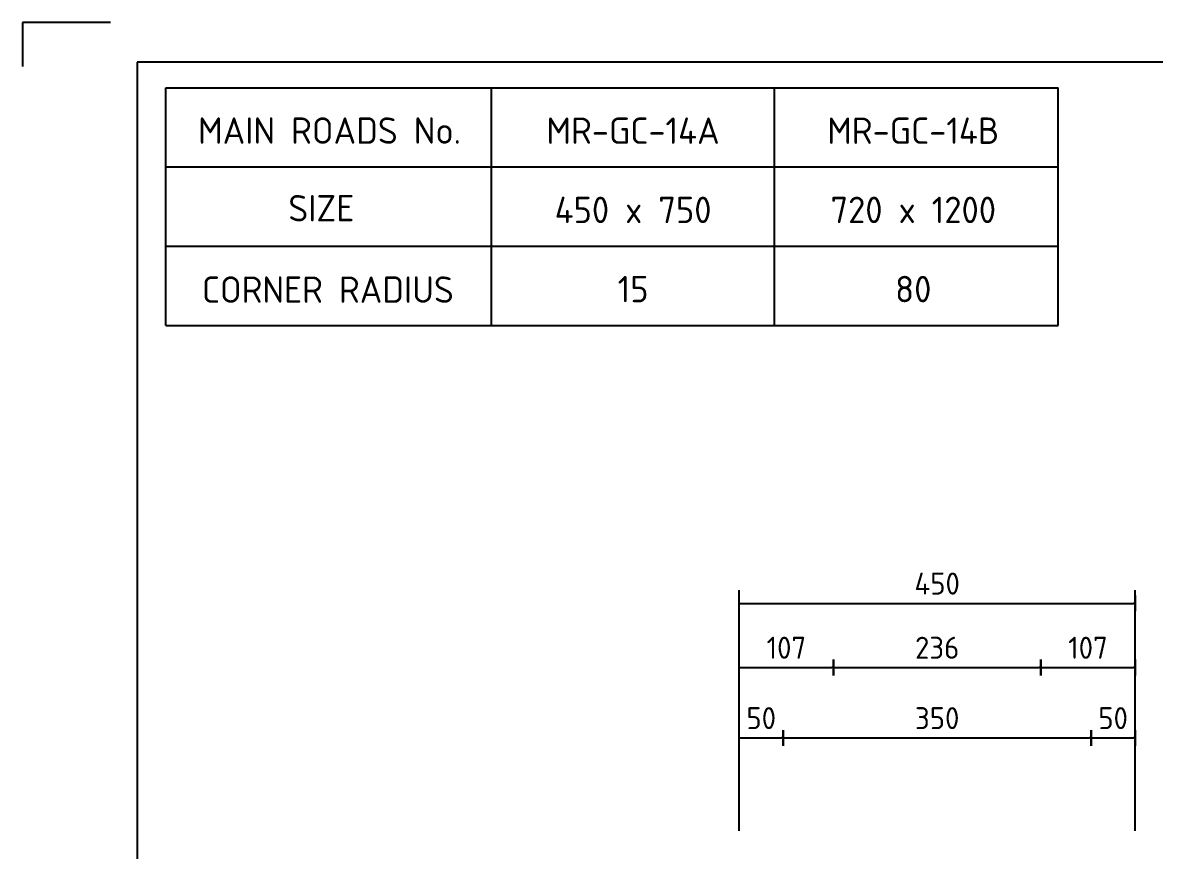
# Model space of a CAD drawing. Extents: x 0 to 420, y 0 to 297.
# Drawn here: x 0 to 128.6, y 202.9 to 297 of the extents above; entities that cross this region are included whole.
import ezdxf
from ezdxf.enums import TextEntityAlignment as Align

# ---------------------------------------------------------------- set-up
doc = ezdxf.new("R2010")
doc.units = 0
doc.header["$LTSCALE"] = 12
doc.header["$MEASUREMENT"] = 0
doc.layers.get('0').update_dxf_attribs({"linetype": 'CONTINUOUS'})
doc.layers.get('Defpoints').update_dxf_attribs({"linetype": 'CONTINUOUS'})
for name, color, linetype in [('L25', 1, 'CONTINUOUS'), ('L50', 7, 'CONTINUOUS'), ('T25', 1, 'CONTINUOUS'), ('TBLK18', 4, 'CONTINUOUS'), ('TBLK25', 1, 'CONTINUOUS'), ('TBLK35', 3, 'CONTINUOUS'), ('TBLK50', 7, 'CONTINUOUS')]:
    doc.layers.add(name, color=color, linetype=linetype)
doc.styles.add('ISO', font='iso3098b.shx')
doc.dimstyles.new('SIGNSDIM', dxfattribs={"dimtxt": 2.5, "dimasz": 0.2, "dimexe": 1.5, "dimexo": 2, "dimgap": 1, "dimtad": 1, "dimtoh": 1, "dimdec": 3, "dimlfac": 10, "dimrnd": 1, "dimdsep": 46, "dimtxsty": 'ISO', "dimblk": 'SGNDIM', "dimcen": 0.09, "dimse2": 1, "dimclrd": 256, "dimclre": 256, "dimclrt": 256, "dimadec": 0, "dimazin": 0, "dimtfac": 1, "dimtdec": 3, "dimtix": 1, "dimtmove": 2, "dimatfit": 3, "dimldrblk": 'SGNDIM', "dimfxl": 1, "dimtolj": 1, "dimarcsym": 0})

# ---------------------------------------------------------------- blocks, each defined once
blk = doc.blocks.new('A3BBLK')
at = {"layer": 'TBLK25'}
for p, q in [((10, 297), (0, 297)), ((0, 297), (0, 292))]:
    blk.add_line(p, q, dxfattribs=at)
at = {"layer": 'TBLK50'}
for p, q in [((415.5, 292.5), (13, 292.5)), ((13, 292.5), (13, 4.5))]:
    blk.add_line(p, q, dxfattribs=at)
blk = doc.blocks.new('a3_in_vtblk std dwg')
blk.add_blockref('A3BBLK', (0, 0))
at = {"layer": 'TBLK18', "style": 'ISO'}
blk.add_attdef('MR_DIRECTORATE', text='', height=1.5, dxfattribs=at).set_placement((381.5, 68.12), align=Align.CENTER)
for tag, p in [('STREET_NAME', (355.51, 62.1)), ('SUBURB_POSTCODE', (388.49, 62.1)), ('TELEPHONE_NO.', (368.31, 59.84)), ('FAX_NO.', (393.56, 59.84))]:
    blk.add_attdef(tag, p, '', height=1.5, dxfattribs=at)
at = {"layer": 'TBLK25', "style": 'ISO'}
for tag, height, p in [('MR_BRANCH', 2, (381.5, 65.2)), ('ROAD_SECTION', 1.75, (384.5, 29.16)), ('SLK', 1.75, (384.5, 26.11)), ('CHAINAGE', 1.75, (384.5, 19.21))]:
    blk.add_attdef(tag, text='', height=height, dxfattribs=at).set_placement(p, align=Align.CENTER)
for tag, p, height in [('FILE_NUMBER', (371.77, 54.24), 2.5), ('DESIGNED_/_DRAWN', (371.77, 49.49), 2), ('VERIFIED', (371.77, 44.49), 2), ('APPROVED', (371.77, 39.49), 2), ('LOCAL_AUTHORITY', (370.48, 16.73), 1.25)]:
    blk.add_attdef(tag, p, '', height=height, dxfattribs=at)
at = {"layer": 'TBLK35', "style": 'ISO', "width": 0.9}
for tag, p in [('ROAD_PROJECT&NUMBER', (384.5, 32.23)), ('DRAWING_DESCRIPTION', (384.5, 22.29))]:
    blk.add_attdef(tag, text='', height=2.5, dxfattribs=at).set_placement(p, align=Align.CENTER)
at = {"layer": 'TBLK50', "style": 'ISO'}
blk.add_attdef('MRWA_DRG_NUMBER', (356.29, 6.08), '', height=5, dxfattribs=at)
blk = doc.blocks.new('SGNDIM')
for p, q in [((0, 0), (-1, 0)), ((0, 4.5), (0, -4.5))]:
    blk.add_line(p, q)
blk = doc.blocks.new('*D32')
at = {"layer": 'Defpoints', "color": 0, "transparency": 16777216}
for p in [(126.45, 231.01), (81.45, 203.17), (126.45, 203.17)]:
    blk.add_point(p, dxfattribs=at)
at = {"layer": 'L25', "lineweight": -2, "transparency": 16777216}
for p, q in [((81.45, 205.17), (81.45, 232.51)), ((126.45, 205.17), (126.45, 232.51)), ((81.65, 231.01), (126.25, 231.01))]:
    blk.add_line(p, q, dxfattribs=at)
at = {"layer": 'L25', "lineweight": -2, "transparency": 16777216, "xscale": 0.2, "yscale": 0.2, "zscale": 0.2, "rotation": 180}
blk.add_blockref('SGNDIM', (81.45, 231.01), dxfattribs=at)
at = {"layer": 'L25', "lineweight": -2, "transparency": 16777216, "xscale": 0.2, "yscale": 0.2, "zscale": 0.2}
blk.add_blockref('SGNDIM', (126.45, 231.01), dxfattribs=at)
at = {"layer": 'L25', "transparency": 16777216, "insert": (103.95, 233.26), "char_height": 2.5, "attachment_point": 5, "style": 'ISO'}
blk.add_mtext('\\A1;450', dxfattribs=at)
blk = doc.blocks.new('*D9')
at = {"layer": 'Defpoints', "color": 0, "transparency": 16777216}
for p in [(81.45, 223.72), (92.17, 223.72), (92.17, 223.72)]:
    blk.add_point(p, dxfattribs=at)
at = {"layer": 'L25', "lineweight": -2, "transparency": 16777216}
blk.add_line((81.65, 223.72), (91.97, 223.72), dxfattribs=at)
at = {"layer": 'L25', "lineweight": -2, "transparency": 16777216, "xscale": 0.2, "yscale": 0.2, "zscale": 0.2, "rotation": 180}
blk.add_blockref('SGNDIM', (81.45, 223.72), dxfattribs=at)
at = {"layer": 'L25', "lineweight": -2, "transparency": 16777216, "xscale": 0.2, "yscale": 0.2, "zscale": 0.2}
blk.add_blockref('SGNDIM', (92.17, 223.72), dxfattribs=at)
at = {"layer": 'L25', "transparency": 16777216, "insert": (86.81, 225.97), "char_height": 2.5, "attachment_point": 5, "style": 'ISO'}
blk.add_mtext('\\A1;107', dxfattribs=at)
blk = doc.blocks.new('*D10')
at = {"layer": 'Defpoints', "color": 0, "transparency": 16777216}
for p in [(92.17, 223.72), (115.73, 223.72), (115.73, 223.72)]:
    blk.add_point(p, dxfattribs=at)
at = {"layer": 'L25', "lineweight": -2, "transparency": 16777216}
blk.add_line((92.37, 223.72), (115.53, 223.72), dxfattribs=at)
at = {"layer": 'L25', "lineweight": -2, "transparency": 16777216, "xscale": 0.2, "yscale": 0.2, "zscale": 0.2, "rotation": 180}
blk.add_blockref('SGNDIM', (92.17, 223.72), dxfattribs=at)
at = {"layer": 'L25', "lineweight": -2, "transparency": 16777216, "xscale": 0.2, "yscale": 0.2, "zscale": 0.2}
blk.add_blockref('SGNDIM', (115.73, 223.72), dxfattribs=at)
at = {"layer": 'L25', "transparency": 16777216, "insert": (103.95, 225.97), "char_height": 2.5, "attachment_point": 5, "style": 'ISO'}
blk.add_mtext('\\A1;236', dxfattribs=at)
blk = doc.blocks.new('*D11')
at = {"layer": 'Defpoints', "color": 0, "transparency": 16777216}
for p in [(115.73, 223.72), (126.45, 223.72), (126.45, 223.72)]:
    blk.add_point(p, dxfattribs=at)
at = {"layer": 'L25', "lineweight": -2, "transparency": 16777216}
blk.add_line((115.93, 223.72), (126.25, 223.72), dxfattribs=at)
at = {"layer": 'L25', "lineweight": -2, "transparency": 16777216, "xscale": 0.2, "yscale": 0.2, "zscale": 0.2, "rotation": 180}
blk.add_blockref('SGNDIM', (115.73, 223.72), dxfattribs=at)
at = {"layer": 'L25', "lineweight": -2, "transparency": 16777216, "xscale": 0.2, "yscale": 0.2, "zscale": 0.2}
blk.add_blockref('SGNDIM', (126.45, 223.72), dxfattribs=at)
at = {"layer": 'L25', "transparency": 16777216, "insert": (121.09, 225.97), "char_height": 2.5, "attachment_point": 5, "style": 'ISO'}
blk.add_mtext('\\A1;107', dxfattribs=at)
blk = doc.blocks.new('*D12')
at = {"layer": 'Defpoints', "color": 0, "transparency": 16777216}
for p in [(81.45, 215.72), (86.45, 215.72), (86.45, 215.72)]:
    blk.add_point(p, dxfattribs=at)
at = {"layer": 'L25', "lineweight": -2, "transparency": 16777216}
blk.add_line((81.65, 215.72), (86.25, 215.72), dxfattribs=at)
at = {"layer": 'L25', "lineweight": -2, "transparency": 16777216, "xscale": 0.2, "yscale": 0.2, "zscale": 0.2, "rotation": 180}
blk.add_blockref('SGNDIM', (81.45, 215.72), dxfattribs=at)
at = {"layer": 'L25', "lineweight": -2, "transparency": 16777216, "xscale": 0.2, "yscale": 0.2, "zscale": 0.2}
blk.add_blockref('SGNDIM', (86.45, 215.72), dxfattribs=at)
at = {"layer": 'L25', "transparency": 16777216, "insert": (83.95, 217.97), "char_height": 2.5, "attachment_point": 5, "style": 'ISO'}
blk.add_mtext('\\A1;50', dxfattribs=at)
blk = doc.blocks.new('*D13')
at = {"layer": 'Defpoints', "color": 0, "transparency": 16777216}
for p in [(86.45, 215.72), (121.45, 215.72), (121.45, 215.72)]:
    blk.add_point(p, dxfattribs=at)
at = {"layer": 'L25', "lineweight": -2, "transparency": 16777216}
blk.add_line((86.65, 215.72), (121.25, 215.72), dxfattribs=at)
at = {"layer": 'L25', "lineweight": -2, "transparency": 16777216, "xscale": 0.2, "yscale": 0.2, "zscale": 0.2, "rotation": 180}
blk.add_blockref('SGNDIM', (86.45, 215.72), dxfattribs=at)
at = {"layer": 'L25', "lineweight": -2, "transparency": 16777216, "xscale": 0.2, "yscale": 0.2, "zscale": 0.2}
blk.add_blockref('SGNDIM', (121.45, 215.72), dxfattribs=at)
at = {"layer": 'L25', "transparency": 16777216, "insert": (103.95, 217.97), "char_height": 2.5, "attachment_point": 5, "style": 'ISO'}
blk.add_mtext('\\A1;350', dxfattribs=at)
blk = doc.blocks.new('*D14')
at = {"layer": 'Defpoints', "color": 0, "transparency": 16777216}
for p in [(121.45, 215.72), (126.45, 215.72), (126.45, 215.72)]:
    blk.add_point(p, dxfattribs=at)
at = {"layer": 'L25', "lineweight": -2, "transparency": 16777216}
blk.add_line((121.65, 215.72), (126.25, 215.72), dxfattribs=at)
at = {"layer": 'L25', "lineweight": -2, "transparency": 16777216, "xscale": 0.2, "yscale": 0.2, "zscale": 0.2, "rotation": 180}
blk.add_blockref('SGNDIM', (121.45, 215.72), dxfattribs=at)
at = {"layer": 'L25', "lineweight": -2, "transparency": 16777216, "xscale": 0.2, "yscale": 0.2, "zscale": 0.2}
blk.add_blockref('SGNDIM', (126.45, 215.72), dxfattribs=at)
at = {"layer": 'L25', "transparency": 16777216, "insert": (123.95, 217.97), "char_height": 2.5, "attachment_point": 5, "style": 'ISO'}
blk.add_mtext('\\A1;50', dxfattribs=at)

msp = doc.modelspace()

# ---------------------------------------------------------------- linework, layer by layer
at = {"layer": 'L50'}
for p, q in [((16.28408, 262.59824), (16.28408, 289.59824)), ((16.28408, 289.59824), (117.72124, 289.59824)), ((53.30122, 262.59824), (53.30122, 289.59824)), ((85.47124, 262.59824), (85.47124, 289.59824)), ((117.72124, 262.59824), (117.72124, 289.59824)), ((16.28408, 280.59824), (117.72124, 280.59824)), ((16.28408, 271.59824), (117.72124, 271.59824)), ((16.28408, 262.59824), (117.72124, 262.59824))]:
    msp.add_line(p, q, dxfattribs=at)

# ---------------------------------------------------------------- block references
msp.add_blockref('a3_in_vtblk std dwg', (0, 0))

# ---------------------------------------------------------------- texts
at = {"layer": 'T25', "color": 3, "style": 'ISO'}
for s, p in [('MAIN ROADS No.', (34.88416, 283.2359)), ('MR-GC-14A', (69.38622, 283.22324)), ('MR-GC-14B', (101.23391, 283.22324)), ('SIZE', (33.95179, 274.41304)), ('450 x 750', (69.38622, 274.22324)), ('720 x 1200', (101.23391, 274.22324)), ('CORNER RADIUS', (34.69168, 265.16465)), ('15', (69.38622, 265.22324)), ('80', (101.23391, 265.22324))]:
    msp.add_text(s, height=3, dxfattribs=at).set_placement(p, align=Align.CENTER)

# ---------------------------------------------------------------- dimensions: what is measured, and where the dimension line sits
at = {"layer": 'L25'}
for base, p1, p2, override, picture, middle in [((126.45022, 231.01404), (81.45022, 203.17103), (126.45022, 203.17103), {"dimse2": 0}, '*D32', (103.95022, 233.26404)), ((92.1730671272, 223.7231264216), (81.4502171272, 223.7231264216), (92.1730671272, 223.7231264216), {"dimse1": 1}, '*D9', (86.8116421272, 225.9731264216)), ((115.72737, 223.72313), (92.17307, 223.72313), (115.72737, 223.72313), {"dimse1": 1}, '*D10', (103.95022, 225.97313)), ((126.4502171272, 223.7231264216), (115.7273671272, 223.7231264216), (126.4502171272, 223.7231264216), {"dimse1": 1}, '*D11', (121.0887921272, 225.9731264216)), ((86.45022, 215.72313), (81.45022, 215.72313), (86.45022, 215.72313), {"dimse1": 1}, '*D12', (83.95022, 217.97313)), ((121.45022, 215.72313), (86.45022, 215.72313), (121.45022, 215.72313), {"dimse1": 1}, '*D13', (103.95022, 217.97313)), ((126.45022, 215.72313), (121.45022, 215.72313), (126.45022, 215.72313), {"dimse1": 1}, '*D14', (123.95022, 217.97313))]:
    dim = msp.add_linear_dim(base=base, p1=p1, p2=p2, dimstyle='SIGNSDIM', override=override, dxfattribs=at)
    dim.commit()
    dim.dimension.update_dxf_attribs({"geometry": picture, "text_midpoint": middle})

doc.saveas('drawing.dxf')
